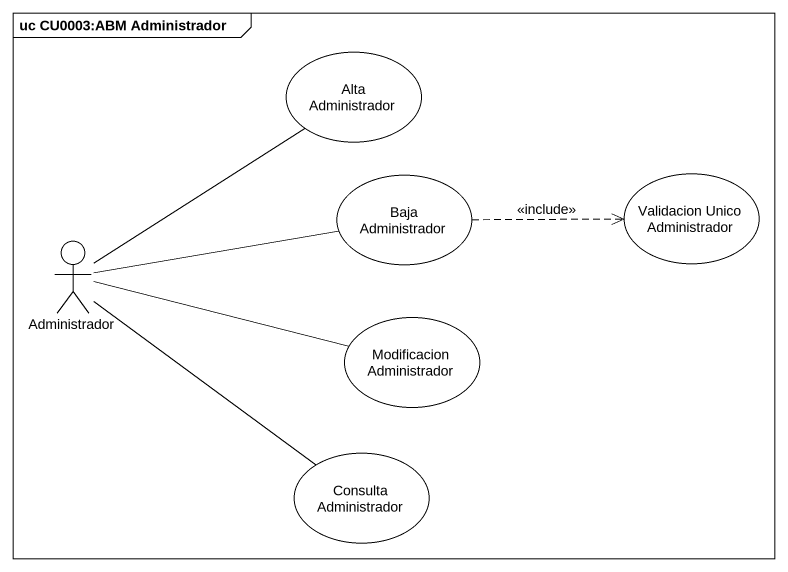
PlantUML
@startuml
mainframe uc CU0003:ABM Administrador
usecase "Alta Administrador" as Alta_Administrador
usecase "Baja Administrador" as Baja_Administrador
usecase "Validacion Unico Administrador" as Validacion_Unico
actor Administrador
usecase "Modificacion Administrador" as Modificacion_Administrador
usecase "Consulta Administrador" as Consulta_Administrador
Baja_Administrador .right.> Validacion_Unico : <<include>>
Administrador -up- Alta_Administrador
Administrador -right- Baja_Administrador
Administrador -right- Modificacion_Administrador
Administrador -- Consulta_Administrador
@enduml
